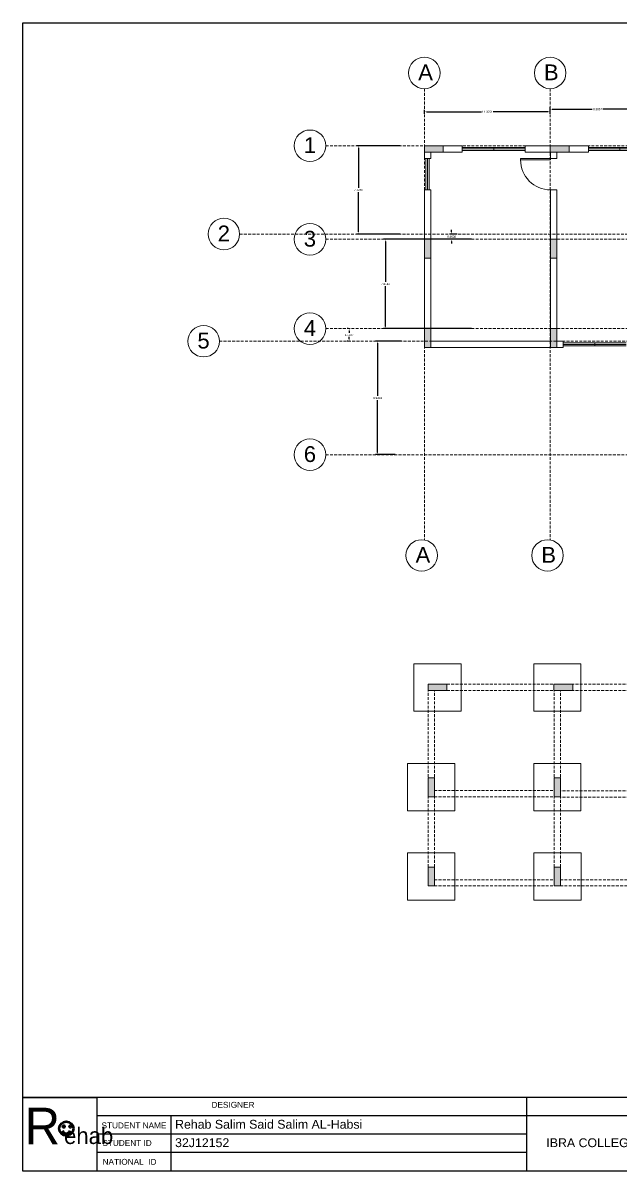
# Model space of a CAD drawing. Header units: inches. Extents: x 4 to 844, y 19 to 530.
# Drawn here: x 396.6 to 449, y 301.8 to 402.3 of the extents above; entities that cross this region are included whole.
import ezdxf

# ---------------------------------------------------------------- set-up
doc = ezdxf.new("R2010")
doc.units = ezdxf.units.IN
doc.header["$MEASUREMENT"] = 0
doc.linetypes.add('DASHED2', pattern=[0.375, 0.25, -0.125])
doc.linetypes.add('HIDDEN', pattern=[0.375, 0.25, -0.125])
doc.layers.add('DOOR', color=2, linetype='Continuous')
doc.styles.get("Standard").update_dxf_attribs({"font": 'arial.ttf'})
doc.dimstyles.get("Standard").update_dxf_attribs({"dimtxt": 0.18, "dimasz": 0.18, "dimexe": 0.18, "dimexo": 0.0625, "dimgap": 0.09, "dimtad": 0, "dimtih": 1, "dimtoh": 1, "dimdec": 4, "dimzin": 0, "dimdsep": 46, "dimtxsty": 'Standard', "dimcen": 0.09, "dimadec": 0, "dimazin": 0, "dimtfac": 1, "dimtdec": 4, "dimtofl": 0, "dimtmove": 0, "dimatfit": 3, "dimfxl": 1, "dimtolj": 1, "dimtzin": 0, "dimarcsym": 0})

# ---------------------------------------------------------------- blocks, each defined once
blk = doc.blocks.new('*D273')
at = {"color": 0, "lineweight": -2, "transparency": 16777216}
for p, q in [((442.78, 394.38), (442.78, 394.96)), ((451.09, 394.38), (451.09, 394.96)), ((442.96, 394.78), (446.47, 394.78)), ((450.91, 394.78), (447.4, 394.78))]:
    blk.add_line(p, q, dxfattribs=at)
at = {"color": 0, "lineweight": 0, "transparency": 16777216}
for points in [[(442.96, 394.81), (442.96, 394.75), (442.78, 394.78)], [(450.91, 394.81), (450.91, 394.75), (451.09, 394.78)]]:
    blk.add_solid(points, dxfattribs=at)
at = {"layer": 'Defpoints', "color": 0, "lineweight": 0, "transparency": 16777216}
for p in [(442.78, 394.78), (442.78, 394.32), (451.09, 394.32)]:
    blk.add_point(p, dxfattribs=at)
at = {"color": 0, "lineweight": 0, "transparency": 16777216, "insert": (446.93, 394.78), "char_height": 0.18, "attachment_point": 5}
blk.add_mtext('\\A1;8.3057', dxfattribs=at)
blk = doc.blocks.new('*D274')
at = {"color": 0, "lineweight": -2, "transparency": 16777216}
for p, q in [((431.78, 394.38), (431.78, 394.73)), ((431.96, 394.55), (436.77, 394.55)), ((442.6, 394.55), (437.79, 394.55)), ((442.78, 394.38), (442.78, 394.73))]:
    blk.add_line(p, q, dxfattribs=at)
at = {"color": 0, "lineweight": 0, "transparency": 16777216}
for points in [[(431.96, 394.58), (431.96, 394.52), (431.78, 394.55)], [(442.6, 394.58), (442.6, 394.52), (442.78, 394.55)]]:
    blk.add_solid(points, dxfattribs=at)
at = {"layer": 'Defpoints', "color": 0, "lineweight": 0, "transparency": 16777216}
for p in [(431.78, 394.55), (431.78, 394.32), (442.78, 394.32)]:
    blk.add_point(p, dxfattribs=at)
at = {"color": 0, "lineweight": 0, "transparency": 16777216, "insert": (437.28, 394.55), "char_height": 0.18, "attachment_point": 5}
blk.add_mtext('\\A1;11.0051', dxfattribs=at)
blk = doc.blocks.new('*D275')
at = {"color": 0, "lineweight": -2, "transparency": 16777216}
for p, q in [((429.65, 391.58), (425.83, 391.58)), ((426.01, 391.4), (426.01, 387.9)), ((426.01, 384.03), (426.01, 387.53)), ((429.65, 383.85), (425.83, 383.85))]:
    blk.add_line(p, q, dxfattribs=at)
at = {"color": 0, "lineweight": 0, "transparency": 16777216}
for points in [[(425.98, 391.4), (426.04, 391.4), (426.01, 391.58)], [(425.98, 384.03), (426.04, 384.03), (426.01, 383.85)]]:
    blk.add_solid(points, dxfattribs=at)
at = {"layer": 'Defpoints', "color": 0, "lineweight": 0, "transparency": 16777216}
for p in [(429.71, 391.58), (426.01, 383.85), (429.71, 383.85)]:
    blk.add_point(p, dxfattribs=at)
at = {"color": 0, "lineweight": 0, "transparency": 16777216, "insert": (426.01, 387.71), "char_height": 0.18, "attachment_point": 5}
blk.add_mtext('\\A1;7.7260', dxfattribs=at)
blk = doc.blocks.new('*D276')
at = {"color": 0, "lineweight": -2, "transparency": 16777216}
for p, q in [((434.16, 384.03), (434.16, 384.21)), ((434.65, 383.85), (433.98, 383.85)), ((434.65, 383.39), (433.98, 383.39)), ((434.16, 383.21), (434.16, 383.03))]:
    blk.add_line(p, q, dxfattribs=at)
at = {"color": 0, "lineweight": 0, "transparency": 16777216}
for points in [[(434.13, 384.03), (434.19, 384.03), (434.16, 383.85)], [(434.13, 383.21), (434.19, 383.21), (434.16, 383.39)]]:
    blk.add_solid(points, dxfattribs=at)
at = {"layer": 'Defpoints', "color": 0, "lineweight": 0, "transparency": 16777216}
for p in [(434.16, 383.39), (434.72, 383.85), (434.72, 383.39)]:
    blk.add_point(p, dxfattribs=at)
at = {"color": 0, "lineweight": 0, "transparency": 16777216, "insert": (434.16, 383.62), "char_height": 0.18, "attachment_point": 5}
blk.add_mtext('\\A1;0.4636', dxfattribs=at)
blk = doc.blocks.new('*D277')
at = {"color": 0, "lineweight": -2, "transparency": 16777216}
for p, q in [((435.89, 383.39), (428.2, 383.39)), ((428.38, 383.21), (428.38, 379.66)), ((428.38, 375.75), (428.38, 379.3)), ((435.89, 375.57), (428.2, 375.57))]:
    blk.add_line(p, q, dxfattribs=at)
at = {"color": 0, "lineweight": 0, "transparency": 16777216}
for points in [[(428.35, 383.21), (428.41, 383.21), (428.38, 383.39)], [(428.35, 375.75), (428.41, 375.75), (428.38, 375.57)]]:
    blk.add_solid(points, dxfattribs=at)
at = {"layer": 'Defpoints', "color": 0, "lineweight": 0, "transparency": 16777216}
for p in [(435.96, 383.39), (428.38, 375.57), (435.96, 375.57)]:
    blk.add_point(p, dxfattribs=at)
at = {"color": 0, "lineweight": 0, "transparency": 16777216, "insert": (428.38, 379.48), "char_height": 0.18, "attachment_point": 5}
blk.add_mtext('\\A1;7.8142', dxfattribs=at)
blk = doc.blocks.new('*D278')
at = {"color": 0, "lineweight": -2, "transparency": 16777216}
for p, q in [((425.12, 375.57), (425.01, 375.57)), ((425.19, 375.39), (425.19, 375.2)), ((425.12, 374.47), (425.01, 374.47)), ((425.19, 374.65), (425.19, 374.84))]:
    blk.add_line(p, q, dxfattribs=at)
at = {"color": 0, "lineweight": 0, "transparency": 16777216}
for points in [[(425.16, 375.39), (425.22, 375.39), (425.19, 375.57)], [(425.16, 374.65), (425.22, 374.65), (425.19, 374.47)]]:
    blk.add_solid(points, dxfattribs=at)
at = {"layer": 'Defpoints', "color": 0, "lineweight": 0, "transparency": 16777216}
for p in [(425.19, 375.57), (425.19, 374.47), (425.19, 374.47)]:
    blk.add_point(p, dxfattribs=at)
at = {"color": 0, "lineweight": 0, "transparency": 16777216, "insert": (425.19, 375.02), "char_height": 0.18, "attachment_point": 5}
blk.add_mtext('\\A1;1.1037', dxfattribs=at)
blk = doc.blocks.new('*D279')
at = {"color": 0, "lineweight": -2, "transparency": 16777216}
for p, q in [((429.78, 374.47), (427.5, 374.47)), ((427.68, 374.29), (427.68, 369.68)), ((427.68, 364.72), (427.68, 369.32)), ((429.22, 364.54), (427.5, 364.54))]:
    blk.add_line(p, q, dxfattribs=at)
at = {"color": 0, "lineweight": 0, "transparency": 16777216}
for points in [[(427.65, 374.29), (427.71, 374.29), (427.68, 374.47)], [(427.65, 364.72), (427.71, 364.72), (427.68, 364.54)]]:
    blk.add_solid(points, dxfattribs=at)
at = {"layer": 'Defpoints', "color": 0, "lineweight": 0, "transparency": 16777216}
for p in [(429.84, 374.47), (427.68, 364.54), (429.28, 364.54)]:
    blk.add_point(p, dxfattribs=at)
at = {"color": 0, "lineweight": 0, "transparency": 16777216, "insert": (427.68, 369.5), "char_height": 0.18, "attachment_point": 5}
blk.add_mtext('\\A1;9.9334', dxfattribs=at)

msp = doc.modelspace()

# ---------------------------------------------------------------- hatches: boundary and pattern name
at = {"lineweight": 0}
h = msp.add_hatch(color=5, dxfattribs=at)
h.dxf.hatch_style = 1
h.paths.add_polyline_path([(433.43213, 391.57706), (431.77656, 391.57706), (431.77656, 391.0252), (433.43213, 391.0252)])
h = msp.add_hatch(color=5, dxfattribs=at)
h.dxf.hatch_style = 1
h.paths.add_polyline_path([(442.78164, 391.57706), (442.78164, 391.0252), (444.43721, 391.0252), (444.43721, 391.57706)])
h = msp.add_hatch(color=5, dxfattribs=at)
h.dxf.hatch_style = 1
h.paths.add_polyline_path([(432.32842, 383.38744), (431.77656, 383.38744), (431.77656, 381.73187), (432.32842, 381.73187)])
h = msp.add_hatch(color=5, dxfattribs=at)
h.dxf.hatch_style = 1
h.paths.add_polyline_path([(443.36555, 383.38744), (442.8137, 383.38744), (442.8137, 381.73187), (443.36555, 381.73187)])
h = msp.add_hatch(color=5, dxfattribs=at)
h.dxf.hatch_style = 1
h.paths.add_polyline_path([(432.32842, 375.57321), (431.77656, 375.57321), (431.77656, 373.91764), (432.32842, 373.91764)])
h = msp.add_hatch(color=5, dxfattribs=at)
h.dxf.hatch_style = 1
h.paths.add_polyline_path([(443.36883, 375.57321), (442.81697, 375.57321), (442.81697, 373.91764), (443.36883, 373.91764)])
h = msp.add_hatch(color=5, dxfattribs=at)
h.dxf.hatch_style = 1
h.paths.add_polyline_path([(432.09588, 344.44337), (432.09588, 343.89152), (433.75145, 343.89152), (433.75145, 344.44337)])
h = msp.add_hatch(color=5, dxfattribs=at)
h.dxf.hatch_style = 1
h.paths.add_polyline_path([(444.75653, 343.89152), (444.75653, 344.44337), (443.10096, 344.44337), (443.10096, 343.89152)])
h = msp.add_hatch(color=5, dxfattribs=at)
h.dxf.hatch_style = 1
h.paths.add_polyline_path([(432.09588, 334.59819), (432.64774, 334.59819), (432.64774, 336.25376), (432.09588, 336.25376)])
h = msp.add_hatch(color=5, dxfattribs=at)
h.dxf.hatch_style = 1
h.paths.add_polyline_path([(443.13302, 334.59819), (443.68487, 334.59819), (443.68487, 336.25376), (443.13302, 336.25376)])
h = msp.add_hatch(color=5, dxfattribs=at)
h.dxf.hatch_style = 1
h.paths.add_polyline_path([(432.09588, 326.78396), (432.64774, 326.78396), (432.64774, 328.43953), (432.09588, 328.43953)])
h = msp.add_hatch(color=5, dxfattribs=at)
h.dxf.hatch_style = 1
h.paths.add_polyline_path([(443.1363, 326.78396), (443.68815, 326.78396), (443.68815, 328.43953), (443.1363, 328.43953)])
at = {"lineweight": 100, "true_color": 0x000000}
h = msp.add_hatch(color=18, dxfattribs=at)
h.dxf.hatch_style = 1
h.paths.add_polyline_path([(400.13119, 305.73304, 1), (400.29523, 305.73304, 1)])
h.paths.add_polyline_path([(400.87641, 305.73304, 1), (400.71237, 305.73304, 1)])

# ---------------------------------------------------------------- linework, layer by layer
at = {"color": 240, "true_color": 0xed1f24}
for p, q in [((396.64954, 301.83212), (396.64954, 402.32707)), ((396.64954, 301.83212), (396.64954, 402.32707)), ((396.64954, 402.32707), (551.68661, 402.32707)), ((551.68661, 308.27411), (396.64954, 308.27411)), ((551.68661, 306.66361), (403.12329, 306.66361)), ((409.59703, 306.66361), (409.59703, 301.83212)), ((440.70954, 305.05312), (403.12329, 305.05312)), ((440.70954, 303.44262), (403.12329, 303.44262)), ((551.68661, 301.83212), (396.64954, 301.83212)), ((551.68661, 301.83212), (396.64954, 301.83212))]:
    msp.add_line(p, q, dxfattribs=at)
at = {"color": 3, "linetype": 'HIDDEN', "lineweight": 0}
for p, q in [((431.77656, 396.57467), (431.77656, 357.07678)), ((442.78164, 396.57467), (442.78164, 357.07678))]:
    msp.add_line(p, q, dxfattribs=at)
at = {"linetype": 'HIDDEN', "lineweight": 0}
for p, q in [((423.14468, 391.57706), (526.10714, 391.57706)), ((415.60984, 383.85106), (518.57229, 383.85106)), ((423.14468, 383.38744), (526.10714, 383.38744)), ((423.14468, 375.57321), (526.10714, 375.57321)), ((413.83582, 374.4695), (516.79828, 374.4695)), ((423.14468, 364.53608), (526.10714, 364.53608))]:
    msp.add_line(p, q, dxfattribs=at)
at = {"color": 40, "lineweight": 0, "true_color": 0xf8d731}
for p, q in [((431.77656, 391.57706), (435.0877, 391.57706)), ((431.77656, 390.47335), (431.77656, 391.57706)), ((435.0877, 391.0252), (435.0877, 391.57706)), ((435.0877, 391.43909), (440.60627, 391.43909)), ((435.0877, 391.30113), (440.60627, 391.30113)), ((435.0877, 391.16317), (440.60627, 391.16317)), ((437.84699, 391.16317), (437.84699, 391.43909)), ((440.60627, 391.57706), (446.12484, 391.57706)), ((440.60627, 391.0252), (440.60627, 391.57706)), ((442.78164, 391.0252), (442.78164, 391.57706)), ((446.12484, 391.0252), (446.12484, 391.57706)), ((446.12484, 391.43909), (457.16197, 391.43909)), ((446.12484, 391.30113), (457.16197, 391.30113)), ((446.12484, 391.16317), (457.16197, 391.16317)), ((448.88412, 391.16317), (448.88412, 391.43909)), ((432.32842, 390.47335), (431.77656, 390.47335)), ((431.91453, 387.71406), (431.91453, 390.47335)), ((432.05249, 387.71406), (432.05249, 390.47335)), ((432.19045, 387.71406), (432.19045, 390.47335)), ((442.8137, 390.47335), (443.36555, 390.47335)), ((431.77656, 373.91764), (431.77656, 387.71406)), ((432.32842, 387.71406), (431.77656, 387.71406)), ((442.8137, 387.71406), (443.36555, 387.71406)), ((432.32842, 381.73187), (431.77656, 381.73187)), ((443.36555, 381.73187), (442.8137, 381.73187)), ((443.91741, 373.91764), (431.77656, 373.91764)), ((432.32842, 373.91764), (431.77656, 373.91764)), ((432.32842, 373.91764), (443.91741, 373.91764)), ((443.36883, 373.91764), (442.81697, 373.91764)), ((443.91741, 374.4695), (443.91741, 373.91764)), ((449.43598, 374.33154), (443.91741, 374.33154)), ((449.43598, 374.19357), (443.91741, 374.19357)), ((449.43598, 374.05561), (443.91741, 374.05561)), ((446.67669, 374.33154), (446.67669, 374.05561)), ((432.64774, 334.59819), (432.09588, 334.59819)), ((443.68487, 334.59819), (443.13302, 334.59819)), ((432.64774, 326.78396), (432.09588, 326.78396)), ((443.68815, 326.78396), (443.1363, 326.78396))]:
    msp.add_line(p, q, dxfattribs=at)
at = {"lineweight": 0}
for p, q in [((431.77656, 391.57706), (433.43213, 391.57706)), ((431.77656, 391.0252), (431.77656, 391.57706)), ((433.43213, 391.0252), (431.77656, 391.0252)), ((432.32842, 391.0252), (435.0877, 391.0252)), ((432.32842, 391.0252), (432.32842, 390.47335)), ((433.43213, 391.57706), (433.43213, 391.0252)), ((440.60627, 391.0252), (442.8137, 391.0252)), ((442.78164, 391.57706), (444.43721, 391.57706)), ((442.78164, 391.0252), (442.78164, 391.57706)), ((444.43721, 391.0252), (442.78164, 391.0252)), ((442.8137, 391.0252), (442.8137, 390.47335)), ((443.36555, 391.0252), (446.12484, 391.0252)), ((443.36555, 391.0252), (443.36555, 390.47335)), ((444.43721, 391.57706), (444.43721, 391.0252)), ((432.32842, 387.71406), (432.32842, 374.4695)), ((442.8137, 387.71406), (442.8137, 374.4695)), ((443.36555, 387.71406), (443.36555, 374.4695)), ((431.77656, 383.38744), (432.32842, 383.38744)), ((431.77656, 381.73187), (431.77656, 383.38744)), ((432.32842, 383.38744), (432.32842, 381.73187)), ((442.8137, 383.38744), (443.36555, 383.38744)), ((442.8137, 381.73187), (442.8137, 383.38744)), ((443.36555, 383.38744), (443.36555, 381.73187)), ((431.77656, 382.19549), (431.77656, 381.73187)), ((442.8137, 382.19549), (442.8137, 381.73187)), ((432.32842, 381.73187), (431.77656, 381.73187)), ((443.36555, 381.73187), (442.8137, 381.73187)), ((431.77656, 375.57321), (432.32842, 375.57321)), ((431.77656, 373.91764), (431.77656, 375.57321)), ((432.32842, 375.57321), (432.32842, 373.91764)), ((442.81697, 375.57321), (443.36883, 375.57321)), ((442.81697, 373.91764), (442.81697, 375.57321)), ((443.36883, 375.57321), (443.36883, 373.91764)), ((431.77656, 374.38127), (431.77656, 373.91764)), ((432.32842, 373.91764), (431.77656, 373.91764)), ((432.32842, 374.4695), (442.8137, 374.4695)), ((442.8137, 374.4695), (432.32842, 374.4695)), ((442.81697, 374.38127), (442.81697, 373.91764)), ((443.36883, 373.91764), (442.81697, 373.91764)), ((443.36555, 374.4695), (443.91741, 374.4695)), ((443.91741, 374.4695), (443.36555, 374.4695)), ((432.09588, 344.44337), (433.75145, 344.44337)), ((432.09588, 343.89152), (432.09588, 344.44337)), ((433.75145, 343.89152), (432.09588, 343.89152)), ((433.75145, 344.44337), (433.75145, 343.89152)), ((443.10096, 343.89152), (443.10096, 344.44337)), ((443.10096, 344.44337), (444.75653, 344.44337)), ((443.10096, 343.89152), (444.75653, 343.89152)), ((444.75653, 343.89152), (444.75653, 344.44337)), ((432.09588, 336.25376), (432.64774, 336.25376)), ((432.09588, 334.59819), (432.09588, 336.25376)), ((432.64774, 336.25376), (432.64774, 334.59819)), ((443.13302, 336.25376), (443.68487, 336.25376)), ((443.13302, 334.59819), (443.13302, 336.25376)), ((443.68487, 336.25376), (443.68487, 334.59819)), ((432.09588, 335.06181), (432.09588, 334.59819)), ((443.13302, 335.06181), (443.13302, 334.59819)), ((432.64774, 334.59819), (432.09588, 334.59819)), ((443.68487, 334.59819), (443.13302, 334.59819)), ((432.09588, 328.43953), (432.64774, 328.43953)), ((432.09588, 326.78396), (432.09588, 328.43953)), ((432.64774, 328.43953), (432.64774, 326.78396)), ((443.1363, 328.43953), (443.68815, 328.43953)), ((443.1363, 326.78396), (443.1363, 328.43953)), ((443.68815, 328.43953), (443.68815, 326.78396)), ((432.09588, 327.24758), (432.09588, 326.78396)), ((432.64774, 326.78396), (432.09588, 326.78396)), ((443.1363, 327.24758), (443.1363, 326.78396)), ((443.68815, 326.78396), (443.1363, 326.78396))]:
    msp.add_line(p, q, dxfattribs=at)
at = {"color": 18, "linetype": 'DASHED2', "lineweight": 0, "true_color": 0x000000}
for p, q in [((432.09588, 328.43953), (432.09588, 343.89152)), ((432.64774, 328.43953), (432.64774, 343.89152)), ((433.75145, 344.44337), (460.24204, 344.44337)), ((433.75145, 343.89152), (460.24204, 343.89152)), ((443.1363, 328.43953), (443.1363, 343.89152)), ((443.68815, 328.43953), (443.68815, 343.89152)), ((432.64774, 335.15004), (443.1363, 335.15004)), ((460.23635, 335.11275), (443.68815, 335.11275)), ((432.64774, 334.59819), (443.1363, 334.59819)), ((460.23635, 334.56089), (443.68815, 334.56089)), ((432.64774, 327.33581), (443.1363, 327.33581)), ((432.64774, 326.78396), (443.1363, 326.78396)), ((451.40664, 327.33581), (443.68815, 327.33581)), ((451.40664, 326.78396), (443.68815, 326.78396))]:
    msp.add_line(p, q, dxfattribs=at)
at = {"color": 240}
for p in [(440.70954, 308.27411), (440.70954, 305.05312)]:
    msp.add_line(p, (440.70954, 301.83212), dxfattribs=at)
at = {"color": 1, "lineweight": 0}
for points in [[(430.85421, 342.09798), (434.99313, 342.09798), (434.99313, 346.23691), (430.85421, 346.23691)], [(441.33948, 342.09798), (445.47841, 342.09798), (445.47841, 346.23691), (441.33948, 346.23691)], [(430.30235, 333.35651), (434.44127, 333.35651), (434.44127, 337.49543), (430.30235, 337.49543)], [(441.33948, 333.35651), (445.47841, 333.35651), (445.47841, 337.49543), (441.33948, 337.49543)], [(430.30235, 325.54228), (434.44127, 325.54228), (434.44127, 329.68121), (430.30235, 329.68121)], [(441.34276, 325.54228), (445.48169, 325.54228), (445.48169, 329.68121), (441.34276, 329.68121)]]:
    msp.add_lwpolyline(points, close=True, dxfattribs=at)
at = {"color": 240, "true_color": 0xed1f24}
msp.add_lwpolyline([(396.64954, 308.27411), (403.12329, 308.27411), (403.12329, 301.83212), (396.64954, 301.83212)], close=True, dxfattribs=at)
at = {"color": 3, "lineweight": 0}
for centre in [(431.77656, 397.95432), (442.78164, 397.95432), (431.54541, 355.71664), (442.55049, 355.71664)]:
    msp.add_circle(centre, 1.37964, dxfattribs=at)
at = {"color": 1, "lineweight": 0}
for centre in [(421.76504, 391.57706), (414.2302, 383.85106), (421.76504, 383.38744), (421.76504, 375.57321), (412.45618, 374.4695), (421.76504, 364.53608)]:
    msp.add_circle(centre, 1.37964, dxfattribs=at)
at = {"color": 18, "lineweight": 100, "true_color": 0x000000}
for centre, radius in [((400.44349, 305.55178), 0.61719), ((400.21321, 305.73304), 0.08202), ((400.79439, 305.73304), 0.08202)]:
    msp.add_circle(centre, radius, dxfattribs=at)
msp.add_arc((400.44226, 305.45088), 0.3441, 194.0957776, 346.8635285, dxfattribs=at)
at = {"layer": 'DOOR', "lineweight": 0}
msp.add_lwpolyline([(442.8137, 390.47335), (440.18883, 390.47335), (440.18883, 390.3421), (442.8137, 390.3421)], close=True, dxfattribs=at)
msp.add_arc((442.8137, 390.3421), 2.62486, 180, 270, dxfattribs=at)

# ---------------------------------------------------------------- texts
at = {"color": 3, "lineweight": 0}
for s, p in [('A', (431.23555, 397.31573)), ('B', (442.24063, 397.31573)), ('A', (431.0044, 355.07806)), ('B', (442.00948, 355.07806))]:
    msp.add_text(s, height=1.37964, dxfattribs=at).set_placement(p)
at = {"color": 1, "lineweight": 0}
for s, p in [('1', (421.22403, 390.93847)), ('2', (413.68918, 383.21248)), ('3', (421.22403, 382.74886)), ('4', (421.22403, 374.93463)), ('5', (411.91517, 373.83092)), ('6', (421.22403, 363.89749))]:
    msp.add_text(s, height=1.37964, dxfattribs=at).set_placement(p)
at = {"color": 18, "true_color": 0x000000}
for s, height, p in [('DESIGNER', 0.515359, (413.14992, 307.37132)), ('STUDENT NAME', 0.5153587, (403.52301, 305.56606)), ('STUDENT ID', 0.515359, (403.59692, 304.02943)), ('NATIONAL  ID', 0.5153587, (403.6154, 302.382))]:
    msp.add_text(s, height=height, dxfattribs=at).set_placement(p)
at = {"color": 3}
for s, p in [('Rehab Salim Said Salim AL-Habsi', (409.96009, 305.53803)), ('32J12152', (409.96009, 303.92754)), ('IBRA COLLEGE OF TECHNOLOGY', (442.4486, 303.92407))]:
    msp.add_text(s, height=0.773038, dxfattribs=at).set_placement(p)
at = {"color": 5, "lineweight": 0, "insert": (396.80125, 307.3735), "char_height": 3.2103233, "attachment_point": 1}
msp.add_mtext_dynamic_manual_height_columns('{\\fBlackadder ITC|b0|i0|c0|p82;R}', width=2.1558242, gutter_width=1, heights=[0], dxfattribs=at)
at = {"lineweight": 0, "insert": (400.24115, 305.6443), "char_height": 1.4471532, "attachment_point": 1}
msp.add_mtext_dynamic_manual_height_columns('{\\fBlackadder ITC|b0|i0|c0|p82;ehab}', width=2.1558242, gutter_width=1, heights=[0], dxfattribs=at)

# ---------------------------------------------------------------- dimensions: what is measured, and where the dimension line sits
at = {"color": 18, "lineweight": 0, "true_color": 0x000000}
for base, p1, p2, picture, middle in [((442.78164, 394.78147), (451.08732, 394.31966), (442.78164, 394.31966), '*D273', (446.93448, 394.78147)), ((431.77656, 394.55057), (442.78164, 394.31966), (431.77656, 394.31966), '*D274', (437.2791, 394.55057))]:
    dim = msp.add_linear_dim(base=base, p1=p1, p2=p2, dimstyle='Standard', dxfattribs=at)
    dim.commit()
    dim.dimension.update_dxf_attribs({"geometry": picture, "text_midpoint": middle})
for base, p1, p2, picture, middle in [((426.01363, 383.85106), (429.71286, 391.57706), (429.71286, 383.85106), '*D275', (426.01363, 387.71406)), ((434.16492, 383.38744), (434.71615, 383.85106), (434.71615, 383.38744), '*D276', (434.16492, 383.61925)), ((428.38224, 375.57321), (435.9553, 383.38744), (435.9553, 375.57321), '*D277', (428.38224, 379.48033)), ((425.18538, 374.4695), (425.18538, 375.57321), (425.18538, 374.4695), '*D278', (425.18538, 375.02136)), ((427.68051, 364.53608), (429.84425, 374.4695), (429.27979, 364.53608), '*D279', (427.68051, 369.50279))]:
    dim = msp.add_linear_dim(base=base, p1=p1, p2=p2, angle=90, dimstyle='Standard', dxfattribs=at)
    dim.commit()
    dim.dimension.update_dxf_attribs({"geometry": picture, "text_midpoint": middle})

doc.saveas('drawing.dxf')
